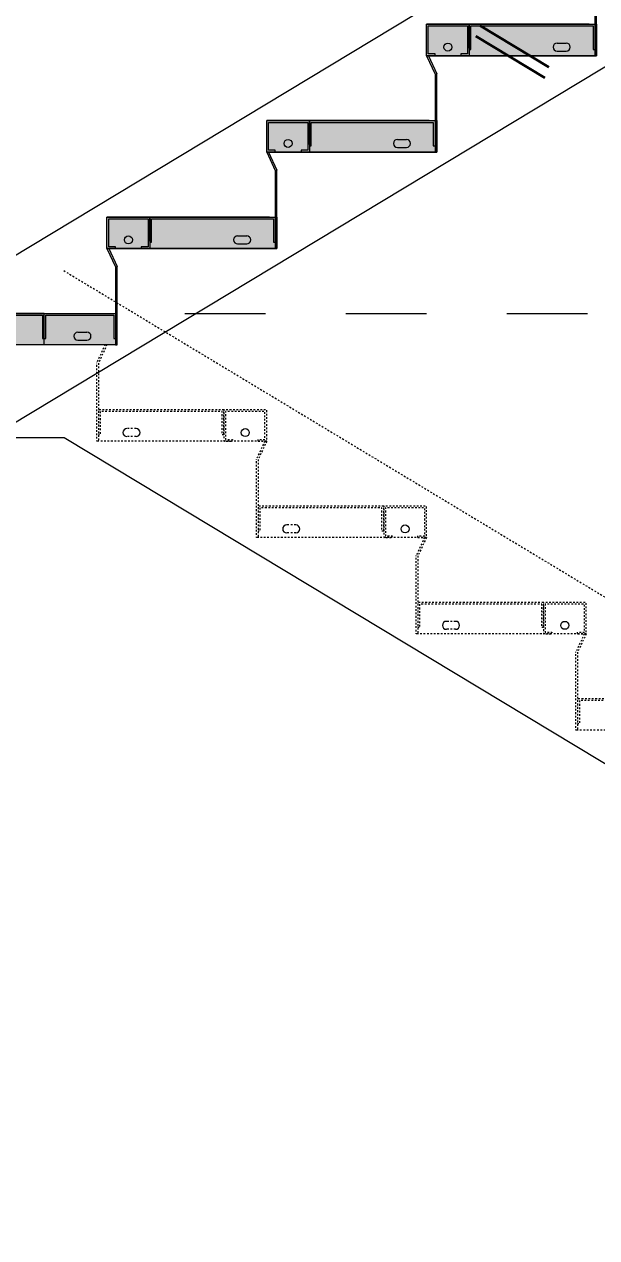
# Model space of a CAD drawing. Header units: millimetres. Extents: x -48147 to 1403542, y -455564 to 18123.
# Drawn here: x 1393720 to 1394724, y -447561 to -445436 of the extents above; entities that cross this region are included whole.
import ezdxf

# ---------------------------------------------------------------- set-up
doc = ezdxf.new("R2010")
doc.units = ezdxf.units.MM
doc.header["$MEASUREMENT"] = 0
for name, pattern in [('3MM-HIDDEN', [6, 3, -3]), ('Dashed', [2822.222233, 1411.111116, -1411.111116]), ('Wipeout_Contour', [1000, 0, -1000])]:
    doc.linetypes.add(name, pattern=pattern)
doc.layers.add('0_Pen_No__105', color=7, linetype='Continuous', lineweight=15, true_color=0xa6a6a6)
doc.layers.add('A-30-M_Stair_Pen_No__102', color=7, linetype='Continuous', lineweight=15, true_color=0xcccccc)
for name, color, linetype, lineweight in [('0_Pen_No__191', 7, 'Continuous', 5), ('0_Pen_No__85', 8, 'Continuous', 20), ('A-30-M_Stair_Pen_No__101', 252, 'Continuous', 15), ('A-30-M_Stair_Pen_No__121', 255, 'Continuous', 0), ('A-30-M_Stair_Pen_No__192', 7, 'Continuous', 13), ('A-30-M_Stair_Pen_No__2', 8, 'Continuous', 15), ('A-30-M_Stair_Pen_No__42', 8, 'Continuous', 35), ('New_A-30-M_Stair_Pen_No__1', 7, 'Continuous', 13), ('New_A-30-M_Stair_Pen_No__101', 252, 'Continuous', 15), ('New_A-30-M_Stair_Pen_No__141', 255, 'Continuous', 0), ('New_A-30-M_Stair_Pen_No__160', 5, 'Continuous', 200), ('New_A-30-M_Stair_Pen_No__192', 7, 'Continuous', 13)]:
    doc.layers.add(name, color=color, linetype=linetype, lineweight=lineweight)
for name, color, linetype in [('A-95-P_Drawing', 7, 'Continuous'), ('New_A-25-M_Wall_Int', 7, 'Continuous'), ('New_A-30-M_Stair', 7, 'Continuous')]:
    doc.layers.add(name, color=color, linetype=linetype)
doc.styles.add('GENERATED_STYLE_2', font='')
doc.styles.get('GENERATED_STYLE_2').set_extended_font_data('Swis721 BT')
doc.dimstyles.new('GENERATED_STYLE__8', dxfattribs={"dimtxt": 0.18, "dimasz": 182.4, "dimexe": 0.18, "dimexo": 0.0625, "dimgap": 0.09, "dimtad": 0, "dimtih": 1, "dimtoh": 1, "dimdec": 4, "dimzin": 0, "dimdsep": 46, "dimcen": 0.09, "dimadec": 0, "dimazin": 0, "dimtfac": 1, "dimtdec": 4, "dimtmove": 0, "dimatfit": 3, "dimldrblk": 'ARROWHEAD_5', "dimfxl": 1, "dimtolj": 1, "dimtzin": 0, "dimarcsym": 0})

# ---------------------------------------------------------------- blocks, each defined once
blk = doc.blocks.new('Section Elem_1_1', base_point=(1418663.2, -449992.5))
at = {"color": 254, "linetype": 'Wipeout_Contour', "lineweight": 0, "ltscale": 13198315.13851213}
blk.add_wipeout([(1394708, -445548.8), (1394703.1, -445551.8), (1396938.3, -446898.9), (1397129.3, -446898.9), (1397129.3, -446899), (1397129.3, -446923.8), (1398353.3, -446923.8), (1398353.3, -446893.8), (1396939.7, -446893.8)], dxfattribs=at).dxf.layer = 'New_A-30-M_Stair'
at = {"color": 254, "linetype": 'Wipeout_Contour', "lineweight": 0, "ltscale": 5861676.833884317}
blk.add_wipeout([(1394724.1, -445539.1), (1394721.5, -445540.7), (1396943.5, -446879.8), (1396944.3, -446877.2)], dxfattribs=at).dxf.layer = 'New_A-30-M_Stair'
at = {"color": 254, "linetype": 'Wipeout_Contour', "lineweight": 0, "ltscale": 5861672.212909102}
blk.add_wipeout([(1394717.7, -445542.9), (1396942.5, -446883.7), (1396943.5, -446879.8), (1394721.5, -445540.7)], dxfattribs=at).dxf.layer = 'New_A-30-M_Stair'
at = {"color": 254, "linetype": 'Wipeout_Contour', "lineweight": 0, "ltscale": 5861666.090757931}
blk.add_wipeout([(1394717.7, -445542.9), (1394713.1, -445545.7), (1396941.1, -446888.5), (1396942.5, -446883.7)], dxfattribs=at).dxf.layer = 'New_A-30-M_Stair'
at = {"color": 254, "linetype": 'Wipeout_Contour', "lineweight": 0, "ltscale": 5861659.011820314}
blk.add_wipeout([(1394713.1, -445545.7), (1394708, -445548.8), (1396939.7, -446893.8), (1396941.1, -446888.5)], dxfattribs=at).dxf.layer = 'New_A-30-M_Stair'
at = {"color": 254, "linetype": 'Wipeout_Contour', "lineweight": 0, "ltscale": 5858280.454595775}
blk.add_wipeout([(1394698.3, -446448.8), (1394978.3, -446617.5), (1394978.3, -446617.4), (1394698.3, -446448.7)], dxfattribs=at).dxf.layer = 'New_A-30-M_Stair'
at = {"color": 254, "linetype": 'Wipeout_Contour', "lineweight": 0, "ltscale": 5857007.9874506}
blk.add_wipeout([(1394418.3, -446280), (1394698.3, -446448.8), (1394698.3, -446448.7), (1394418.3, -446279.9)], dxfattribs=at).dxf.layer = 'New_A-30-M_Stair'
at = {"color": 254, "linetype": 'Wipeout_Contour', "lineweight": 0, "ltscale": 7321876.667633567}
blk.add_wipeout([(1394698.3, -446448.7), (1394978.3, -446617.4), (1394978.3, -445717.7), (1394703, -445551.8), (1394698.3, -445554.7)], dxfattribs=at).dxf.layer = 'New_A-30-M_Stair'
at = {"color": 254, "linetype": 'Wipeout_Contour', "lineweight": 0, "ltscale": 5855735.535820533}
blk.add_wipeout([(1394138.3, -446111.3), (1394418.3, -446280), (1394418.3, -446279.9), (1394138.3, -446111.2)], dxfattribs=at).dxf.layer = 'New_A-30-M_Stair'
at = {"color": 254, "linetype": 'Wipeout_Contour', "lineweight": 0, "ltscale": 5856566.077647878}
blk.add_wipeout([(1394418.3, -446279.9), (1394698.3, -446448.7), (1394698.3, -445554.7), (1394418.3, -445723.4)], dxfattribs=at).dxf.layer = 'New_A-30-M_Stair'
at = {"color": 254, "linetype": 'Wipeout_Contour', "lineweight": 0, "ltscale": 5855098.370934399}
blk.add_wipeout([(1394138.3, -446111.2), (1394138, -446111.2), (1394138.2, -446111.3), (1394138.3, -446111.3)], dxfattribs=at).dxf.layer = 'New_A-30-M_Stair'
at = {"color": 254, "linetype": 'Wipeout_Contour', "lineweight": 0, "ltscale": 5857194.896735281}
blk.add_wipeout([(1394703.1, -445551.8), (1394703, -445551.8), (1394978.3, -445717.7), (1394978.3, -445717.6)], dxfattribs=at).dxf.layer = 'New_A-30-M_Stair'
at = {"color": 254, "linetype": 'Wipeout_Contour', "lineweight": 0, "ltscale": 5855499.199025011}
blk.add_wipeout([(1394138.3, -446111.2), (1394418.3, -446279.9), (1394418.3, -445723.4), (1394138.3, -445892.2)], dxfattribs=at).dxf.layer = 'New_A-30-M_Stair'
at = {"color": 254, "linetype": 'Wipeout_Contour', "lineweight": 0, "ltscale": 5858458.630473817}
blk.add_wipeout([(1394978.3, -446909.5), (1394978.3, -446617.6), (1394698.3, -446448.8), (1394698.3, -446740.7)], dxfattribs=at).dxf.layer = 'New_A-30-M_Stair'
at = {"layer": 'New_A-30-M_Stair_Pen_No__1', "linetype": 'Continuous'}
blk.add_line((1394978.3, -445717.6), (1394703.1, -445551.8), dxfattribs=at)
at = {"color": 254, "linetype": 'Wipeout_Contour', "lineweight": 0, "ltscale": 7318597.199449377}
blk.add_wipeout([(1394063.3, -446066.1), (1394138, -446111.2), (1394138.3, -446111.2), (1394138.3, -445892.2), (1394063.3, -445937.4)], dxfattribs=at).dxf.layer = 'New_A-30-M_Stair'
at = {"color": 254, "linetype": 'Wipeout_Contour', "lineweight": 0, "ltscale": 4392278.158983172}
blk.add_wipeout([(1394418.3, -446280), (1394418.2, -446280), (1394418.3, -446280.1)], dxfattribs=at).dxf.layer = 'New_A-30-M_Stair'
at = {"color": 254, "linetype": 'Wipeout_Contour', "lineweight": 0, "ltscale": 5857186.134710709}
blk.add_wipeout([(1394698.3, -446740.7), (1394698.3, -446448.8), (1394418.3, -446280.1), (1394418.3, -446572)], dxfattribs=at).dxf.layer = 'New_A-30-M_Stair'
at = {"layer": 'New_A-30-M_Stair_Pen_No__1', "linetype": 'Continuous'}
for p, q in [((1394698.3, -446448.8), (1394698.2, -446448.8)), ((1394978.3, -446617.6), (1394698.3, -446448.8)), ((1394978.3, -446617.5), (1394698.3, -446448.8)), ((1394978.3, -446909.5), (1394698.3, -446740.7))]:
    blk.add_line(p, q, dxfattribs=at)
at = {"color": 254, "linetype": 'Wipeout_Contour', "lineweight": 0, "ltscale": 5855913.654449799}
blk.add_wipeout([(1394418.3, -446572), (1394418.3, -446280.1), (1394138.3, -446111.3), (1394138.3, -446403.2)], dxfattribs=at).dxf.layer = 'New_A-30-M_Stair'
at = {"layer": 'New_A-30-M_Stair_Pen_No__1', "linetype": 'Continuous'}
for p, q in [((1394418.3, -446280), (1394418.2, -446280)), ((1394698.3, -446448.8), (1394418.3, -446280)), ((1394698.3, -446448.8), (1394418.3, -446280.1)), ((1394698.3, -446740.7), (1394418.3, -446572))]:
    blk.add_line(p, q, dxfattribs=at)
at = {"color": 254, "linetype": 'Wipeout_Contour', "lineweight": 0, "ltscale": 7318245.514040025}
blk.add_wipeout([(1393858.3, -446234.5), (1394138.3, -446403.2), (1394138.3, -446111.3), (1393956.4, -446001.7), (1393858.3, -446060.9)], dxfattribs=at).dxf.layer = 'New_A-30-M_Stair'
at = {"layer": 'New_A-30-M_Stair_Pen_No__1', "linetype": 'Continuous'}
for p, q in [((1394063.3, -446066.1), (1394063.3, -445937.4)), ((1394138.3, -446111.3), (1393956.4, -446001.7)), ((1393858.3, -446234.5), (1393858.3, -446060.9)), ((1394138.3, -446111.3), (1394138.2, -446111.3)), ((1394418.3, -446280.1), (1394138.3, -446111.3)), ((1394418.3, -446280), (1394138.3, -446111.3)), ((1394138.3, -446403.2), (1393858.3, -446234.5)), ((1394418.3, -446572), (1394138.3, -446403.2))]:
    blk.add_line(p, q, dxfattribs=at)
blk = doc.blocks.new('Section Elem_2_1', base_point=(1418663.2, -449992.5))
at = {"color": 254, "linetype": 'Wipeout_Contour', "lineweight": 0, "ltscale": 5853505.905181093}
blk.add_wipeout([(1393858.3, -445773.8), (1393858.3, -445773.7), (1393783.3, -445818.9), (1393783.3, -445819)], dxfattribs=at).dxf.layer = 'New_A-30-M_Stair'
at = {"color": 254, "linetype": 'Wipeout_Contour', "lineweight": 0, "ltscale": 5854314.562205339}
blk.add_wipeout([(1393858.3, -446060.9), (1394138.3, -445892.2), (1394138.3, -445833.8), (1393858.3, -445833.8)], dxfattribs=at).dxf.layer = 'New_A-30-M_Stair'
at = {"layer": 'New_A-30-M_Stair_Pen_No__160', "linetype": 'Continuous', "lineweight": 0, "true_color": 0x00007f}
blk.add_hatch(color=176, dxfattribs=at).paths.add_polyline_path([(1393858.3, -445942.5), (1393858.3, -445833.8), (1393848.3, -445833.8), (1393848.3, -445942.5)])
at = {"layer": 'New_A-30-M_Stair_Pen_No__1', "linetype": 'Continuous'}
blk.add_line((1393858.3, -446060.9), (1393858.3, -445942.5), dxfattribs=at)
at = {"layer": 'New_A-30-M_Stair_Pen_No__141', "linetype": 'Continuous'}
for p in [(1393848.3, -445833.8), (1393858.3, -445942.5)]:
    blk.add_line(p, (1393848.3, -445942.5), dxfattribs=at)
at = {"color": 254, "linetype": 'Wipeout_Contour', "lineweight": 0, "ltscale": 5852958.185405683}
blk.add_wipeout([(1393858.3, -445773.7), (1393858.3, -444874), (1393783.3, -444919.2), (1393783.3, -445818.9)], dxfattribs=at).dxf.layer = 'New_A-30-M_Stair'
at = {"layer": 'New_A-30-M_Stair_Pen_No__1', "linetype": 'Continuous'}
blk.add_line((1393783.3, -445818.9), (1393783.3, -444919.2), dxfattribs=at)
at = {"color": 254, "linetype": 'Wipeout_Contour', "lineweight": 0, "ltscale": 5853501.481168355}
blk.add_wipeout([(1393858.3, -445769), (1394138.3, -445600.3), (1394138.3, -444705.2), (1393858.3, -444874)], dxfattribs=at).dxf.layer = 'New_A-30-M_Stair'
at = {"color": 254, "linetype": 'Wipeout_Contour', "lineweight": 0, "ltscale": 5854363.094679618}
blk.add_wipeout([(1394138.3, -445600.3), (1394418.3, -445431.5), (1394418.3, -444536.5), (1394138.3, -444705.2)], dxfattribs=at).dxf.layer = 'New_A-30-M_Stair'
at = {"color": 254, "linetype": 'Wipeout_Contour', "lineweight": 0, "ltscale": 8781358.494515844}
blk.add_wipeout([(1394138.3, -445600.3), (1393858.3, -445769), (1393858.3, -445773.8), (1394128.3, -445773.8), (1394128.3, -445665), (1394138.3, -445665)], dxfattribs=at).dxf.layer = 'New_A-30-M_Stair'
at = {"layer": 'New_A-30-M_Stair_Pen_No__1', "linetype": 'Continuous'}
for p, q in [((1393783.3, -445819), (1393858.3, -445773.8)), ((1393858.3, -445773.8), (1393858.3, -445769))]:
    blk.add_line(p, q, dxfattribs=at)
at = {"layer": 'New_A-30-M_Stair_Pen_No__141', "linetype": 'Continuous', "flags": 128}
blk.add_lwpolyline([(1393858.3, -445773.8), (1393858.3, -445833.8), (1393858.3, -445942.5)], dxfattribs=at)
at = {"color": 254, "linetype": 'Wipeout_Contour', "lineweight": 0, "ltscale": 8782650.47584478}
blk.add_wipeout([(1394418.3, -445431.5), (1394138.3, -445600.3), (1394138.3, -445605), (1394408.3, -445605), (1394408.3, -445496.3), (1394418.3, -445496.3)], dxfattribs=at).dxf.layer = 'New_A-30-M_Stair'
at = {"color": 254, "linetype": 'Wipeout_Contour', "lineweight": 0, "ltscale": 5855175.748079767}
blk.add_wipeout([(1394138.3, -445892.2), (1394418.3, -445723.4), (1394418.3, -445665), (1394138.3, -445665)], dxfattribs=at).dxf.layer = 'New_A-30-M_Stair'
at = {"layer": 'New_A-30-M_Stair_Pen_No__160', "linetype": 'Continuous', "lineweight": 0, "true_color": 0x00007f}
for points in [[(1394138.3, -445773.8), (1394138.3, -445665), (1394128.3, -445665), (1394128.3, -445773.8)], [(1394138.3, -445833.8), (1394138.3, -445773.8), (1393858.3, -445773.8), (1393858.3, -445833.8)]]:
    blk.add_hatch(color=176, dxfattribs=at).paths.add_polyline_path(points)
at = {"layer": 'New_A-30-M_Stair_Pen_No__1', "linetype": 'Continuous'}
for p, q in [((1393858.3, -445769), (1394138.3, -445600.3)), ((1393858.3, -446060.9), (1394138.3, -445892.2))]:
    blk.add_line(p, q, dxfattribs=at)
at = {"layer": 'New_A-30-M_Stair_Pen_No__141', "linetype": 'Continuous'}
for p, q in [((1394128.3, -445665), (1394128.3, -445773.8)), ((1394128.3, -445773.8), (1393858.3, -445773.8))]:
    blk.add_line(p, q, dxfattribs=at)
at = {"layer": 'New_A-30-M_Stair_Pen_No__141', "linetype": 'Continuous', "flags": 128}
for points in [[(1394138.3, -445605), (1394138.3, -445665), (1394138.3, -445773.8), (1394138.3, -445833.8)], [(1394138.3, -445833.8), (1393858.3, -445833.8), (1393848.3, -445833.8)]]:
    blk.add_lwpolyline(points, dxfattribs=at)
at = {"color": 254, "linetype": 'Wipeout_Contour', "lineweight": 0, "ltscale": 5856037.099319253}
blk.add_wipeout([(1394418.3, -445723.4), (1394698.3, -445554.7), (1394698.3, -445496.3), (1394418.3, -445496.3)], dxfattribs=at).dxf.layer = 'New_A-30-M_Stair'
at = {"layer": 'New_A-30-M_Stair_Pen_No__160', "linetype": 'Continuous', "lineweight": 0, "true_color": 0x00007f}
for points in [[(1394418.3, -445605), (1394418.3, -445496.3), (1394408.3, -445496.3), (1394408.3, -445605)], [(1394418.3, -445665), (1394418.3, -445605), (1394138.3, -445605), (1394138.3, -445665)]]:
    blk.add_hatch(color=176, dxfattribs=at).paths.add_polyline_path(points)
at = {"layer": 'New_A-30-M_Stair_Pen_No__1', "linetype": 'Continuous'}
for p, q in [((1394138.3, -445600.3), (1394418.3, -445431.5)), ((1394138.3, -445892.2), (1394418.3, -445723.4))]:
    blk.add_line(p, q, dxfattribs=at)
at = {"layer": 'New_A-30-M_Stair_Pen_No__141', "linetype": 'Continuous'}
for p, q in [((1394408.3, -445496.3), (1394408.3, -445605)), ((1394408.3, -445605), (1394138.3, -445605))]:
    blk.add_line(p, q, dxfattribs=at)
at = {"layer": 'New_A-30-M_Stair_Pen_No__141', "linetype": 'Continuous', "flags": 128}
for points in [[(1394418.3, -445436.3), (1394418.3, -445496.3), (1394418.3, -445605), (1394418.3, -445665)], [(1394418.3, -445665), (1394138.3, -445665), (1394128.3, -445665)]]:
    blk.add_lwpolyline(points, dxfattribs=at)
at = {"color": 254, "linetype": 'Wipeout_Contour', "lineweight": 0, "ltscale": 5856898.615850838}
blk.add_wipeout([(1394698.3, -445554.7), (1394978.3, -445385.9), (1394978.3, -445327.5), (1394698.3, -445327.5)], dxfattribs=at).dxf.layer = 'New_A-30-M_Stair'
at = {"layer": 'New_A-30-M_Stair_Pen_No__160', "linetype": 'Continuous', "lineweight": 0, "true_color": 0x00007f}
blk.add_hatch(color=176, dxfattribs=at).paths.add_polyline_path([(1394698.3, -445496.3), (1394698.3, -445436.3), (1394418.3, -445436.3), (1394418.3, -445496.3)])
at = {"layer": 'New_A-30-M_Stair_Pen_No__1', "linetype": 'Continuous'}
for p, q in [((1394698.3, -445554.7), (1394978.3, -445385.9)), ((1394418.3, -445723.4), (1394698.3, -445554.7))]:
    blk.add_line(p, q, dxfattribs=at)
at = {"layer": 'New_A-30-M_Stair_Pen_No__141', "linetype": 'Continuous', "flags": 128}
for points in [[(1394698.3, -445267.5), (1394698.3, -445327.5), (1394698.3, -445436.3), (1394698.3, -445496.3)], [(1394698.3, -445496.3), (1394418.3, -445496.3), (1394408.3, -445496.3)]]:
    blk.add_lwpolyline(points, dxfattribs=at)
blk = doc.blocks.new('Section Elem_216_1', base_point=(1418663.2, -449992.5))
at = {"color": 254, "linetype": 'Wipeout_Contour', "lineweight": 0, "ltscale": 175547925.7955505}
blk.add_wipeout([(1398445.1, -434842.5), (1393413.1, -434842.5), (1393413.1, -437842.5), (1393658.3, -437842.5), (1393658.3, -438142.5), (1393658.1, -438142.5), (1393658.1, -438292.5), (1393658.4, -438292.5), (1393658.4, -438301.1), (1393596, -438301.1), (1393590.6, -438303.4), (1393588.4, -438308.7), (1393588.4, -438527.8), (1393590.6, -438533.2), (1393596, -438535.4), (1393643.3, -438535.4), (1393643.3, -438342.5), (1393658.3, -438342.5), (1393658.3, -438535.4), (1393658.4, -438535.4), (1393658.4, -438544), (1393658.3, -438544), (1393658.3, -438917.5), (1393413.1, -438917.5), (1393413.1, -441892.5), (1393658.3, -441892.5), (1393658.3, -442192.5), (1393658.2, -442192.5), (1393658.2, -442342.5), (1393658.4, -442342.5), (1393658.4, -442351.1), (1393658.3, -442351.1), (1393658.3, -442585.4), (1393658.4, -442585.4), (1393658.4, -442594), (1393658.3, -442594), (1393658.3, -442942.5), (1393413.1, -442942.5), (1393413.1, -445942.5), (1393658.3, -445942.5), (1393658.3, -446242.5), (1393658.4, -446242.5), (1393658.4, -446392.5), (1393658.4, -446401.1), (1393596, -446401.1), (1393590.6, -446403.4), (1393588.4, -446408.7), (1393588.4, -446627.8), (1393590.6, -446633.2), (1393596, -446635.4), (1393658.4, -446635.4), (1393658.4, -446644), (1393512.3, -446644), (1393512.3, -446635.4), (1393574.7, -446635.4), (1393580.1, -446633.2), (1393582.3, -446627.8), (1393582.3, -446408.7), (1393580.1, -446403.4), (1393574.7, -446401.1), (1393512.3, -446401.1), (1393512.3, -446392.5), (1393428.7, -446392.5), (1393428.7, -447367.5), (1393658.3, -447367.5), (1393658.3, -447392.5), (1393428.7, -447392.5), (1393428.7, -449992.5), (1393578.3, -449992.5), (1393578.3, -449823.8), (1393503.3, -449869), (1393503.3, -449868.9), (1393503.3, -448969.2), (1393503.3, -448969.1), (1395949.5, -447494.8), (1395858.4, -447439.9), (1393858.3, -446234.5), (1393858.3, -445942.6), (1393858.3, -445942.5), (1393848.3, -445942.5), (1393848.3, -445833.8), (1393858.3, -445833.8), (1393858.3, -445773.8), (1393783.3, -445819), (1393783.3, -445818.9), (1393783.3, -444919.2), (1393783.3, -444919.1), (1396093.5, -443526.8), (1393858.3, -442179.7), (1393858.3, -441892.5), (1393848.3, -441892.5), (1393848.3, -441783.8), (1393858.3, -441783.8), (1393858.3, -441723.8), (1393783.3, -441769), (1393783.3, -441768.9), (1393783.3, -440869.2), (1393783.3, -440869.1), (1396093.5, -439476.8), (1395858.4, -439335.1), (1393858.3, -438129.7), (1393858.3, -437837.8), (1394063.3, -437961.3), (1394063.3, -437111.5), (1394063.3, -437111.4), (1394138.3, -437111.4), (1397218.3, -438967.6), (1398445.1, -438967.6), (1398445.1, -438544), (1398373.3, -438544), (1398373.3, -438535.4), (1398435.7, -438535.4), (1398441, -438533.2), (1398443.3, -438527.8), (1398443.3, -438308.7), (1398441, -438303.4), (1398435.7, -438301.1), (1398373.3, -438301.1), (1398373.3, -438292.5), (1398445.1, -438292.5)], dxfattribs=at).dxf.layer = 'New_A-25-M_Wall_Int'
at = {"color": 254, "linetype": 'Wipeout_Contour', "lineweight": 0, "ltscale": 4390907.867838567}
blk.add_wipeout([(1394063.3, -445937.4), (1393956.4, -446001.7), (1394063.3, -446066.1)], dxfattribs=at).dxf.layer = 'New_A-25-M_Wall_Int'
at = {"color": 254, "linetype": 'Wipeout_Contour', "lineweight": 0, "ltscale": 5857007.972013283}
blk.add_wipeout([(1394418.3, -446280), (1394418.3, -446280.1), (1394698.2, -446448.8), (1394698.3, -446448.8)], dxfattribs=at).dxf.layer = 'New_A-25-M_Wall_Int'
at = {"color": 254, "linetype": 'Wipeout_Contour', "lineweight": 0, "ltscale": 5858280.439244477}
blk.add_wipeout([(1394698.3, -446448.8), (1394698.3, -446448.8), (1394978.2, -446617.5), (1394978.3, -446617.5)], dxfattribs=at).dxf.layer = 'New_A-25-M_Wall_Int'
blk = doc.blocks.new('ARROWHEAD_5')
at = {"color": 0, "linetype": 'Continuous', "lineweight": 0}
blk.add_line((0, 0), (-1, 0), dxfattribs=at)
blk.add_solid([(-1, 0.2679), (0, 0), (-1, -0.2679), (-1, 0.2679)], dxfattribs=at)
blk = doc.blocks.new('S-22 Building Section_STORY_MARKER', base_point=(1418663.2, -449992.5))
at = {"layer": '0_Pen_No__105', "linetype": 'Dashed', "ltscale": 0.1}
blk.add_line((1369166.1, -445942.5), (1399880.2, -445942.5), dxfattribs=at)

msp = doc.modelspace()

# ---------------------------------------------------------------- block references
at = {"layer": 'New_A-30-M_Stair'}
msp.add_blockref('Section Elem_1_1', (1418663.2, -449992.5), dxfattribs=at)

# ---------------------------------------------------------------- next in the draw order: block references
msp.add_blockref('Section Elem_2_1', (1418663.2, -449992.5), dxfattribs=at)

# ---------------------------------------------------------------- next in the draw order: hatches: boundary and pattern name
at = {"layer": 'A-30-M_Stair_Pen_No__121', "linetype": 'Continuous'}
msp.add_hatch(color=256, dxfattribs=at).paths.add_polyline_path([(1393660.1, -435111.8), (1398444.1, -435111.8), (1398444.1, -449987.7), (1393131.3, -449987.7), (1393131.3, -446897.1), (1393660.1, -446897.1)])

# ---------------------------------------------------------------- next in the draw order: block references
at = {"layer": 'New_A-25-M_Wall_Int'}
msp.add_blockref('Section Elem_216_1', (1418663.2, -449992.5), dxfattribs=at)

# ---------------------------------------------------------------- next in the draw order: texts
at = {"layer": '0_Pen_No__191', "linetype": 'Continuous', "insert": (1393972.2, -447175.5), "char_height": 125, "width": 1869.545, "attachment_point": 6, "line_spacing_factor": 0.621198, "style": 'GENERATED_STYLE_2'}
msp.add_mtext('\\A1;{\\fSwis721 BT|b0|i0|c0|p34;Escape stair. 280mm treads and 168.7mm risers. \\fSwis721 BT|b1|i0|c0|p34;NB\\fSwis721 BT|b0|i0|c0|p34;.13No treads on first flight}', dxfattribs=at)

# ---------------------------------------------------------------- next in the draw order: leaders
at = {"layer": '0_Pen_No__85', "linetype": 'Continuous', "annotation_type": 0, "has_hookline": 1, "hookline_direction": 1, "text_width": 1845.2}
msp.add_leader([(1395287.5, -447849.9), (1394704.4, -447175.5), (1393972.3, -447175.5)], dimstyle='GENERATED_STYLE__8', dxfattribs=at)

# ---------------------------------------------------------------- next in the draw order: wipeouts: each hides what was drawn before it
at = {"color": 254, "linetype": 'Wipeout_Contour', "lineweight": 0, "ltscale": 5854473.517168632}
msp.add_wipeout([(1391307.3, -431582.2), (1399341.8, -431582.2), (1399341.8, -451938.9), (1391307.3, -451938.9)], dxfattribs=at).dxf.layer = 'A-95-P_Drawing'

# ---------------------------------------------------------------- next in the draw order: hatches: boundary and pattern name
at = {"layer": 'A-30-M_Stair_Pen_No__102', "linetype": 'Continuous'}
for points in [[(1394425.1, -445436.3), (1394723.1, -445436.3), (1394723.1, -445491.3), (1394425.1, -445491.3)], [(1394145.1, -445605), (1394443.1, -445605), (1394443.1, -445660), (1394145.1, -445660)], [(1393865.1, -445773.8), (1394163.1, -445773.8), (1394163.1, -445828.8), (1393865.1, -445828.8)], [(1393657.1, -445942.5), (1393880.1, -445942.5), (1393880.1, -445997.5), (1393657.1, -445997.5)]]:
    msp.add_hatch(color=256, dxfattribs=at).paths.add_polyline_path(points)

# ---------------------------------------------------------------- next in the draw order: linework, layer by layer
at = {"layer": 'A-30-M_Stair_Pen_No__101', "linetype": 'Continuous', "flags": 128}
msp.add_lwpolyline([(1393657.1, -446161.8), (1397144.4, -444060.1), (1397144.4, -443839.7), (1397025.9, -443839.7), (1393657.1, -445869.9)], close=True, dxfattribs=at)
for points in [[(1394859.4, -445437.3), (1394859.4, -446804.4), (1393790.3, -446160.2), (1393657.1, -446160.2), (1393657.1, -444957.3), (1393726.6, -444957.3), (1394859.4, -444274.6), (1394859.4, -445145.4)], [(1393790.3, -446160.2), (1393657.1, -446160.2), (1393657.1, -445945.5)]]:
    msp.add_lwpolyline(points, dxfattribs=at)
at = {"layer": 'A-30-M_Stair_Pen_No__101', "linetype": '3MM-HIDDEN', "flags": 128}
msp.add_lwpolyline([(1393789.4, -445867.7), (1394859.4, -446512.5)], dxfattribs=at)
at = {"layer": 'A-30-M_Stair_Pen_No__192', "linetype": 'Continuous', "flags": 128}
msp.add_lwpolyline([(1393660.1, -445997.5), (1393660.1, -445945.5), (1393752.1, -445945.5), (1393752.1, -445986.5), (1393755.1, -445986.5), (1393755.1, -445942.5), (1393657.1, -445942.5), (1393657.1, -445997.5)], dxfattribs=at)
at = {"layer": 'A-30-M_Stair_Pen_No__2', "linetype": 'Continuous', "flags": 128}
for points in [[(1394425.1, -445436.3), (1394723.1, -445436.3), (1394723.1, -445491.3), (1394425.1, -445491.3)], [(1394145.1, -445605), (1394443.1, -445605), (1394443.1, -445660), (1394145.1, -445660)], [(1393865.1, -445773.8), (1394163.1, -445773.8), (1394163.1, -445828.8), (1393865.1, -445828.8)], [(1393657.1, -445942.5), (1393880.1, -445942.5), (1393880.1, -445997.5), (1393657.1, -445997.5)]]:
    msp.add_lwpolyline(points, close=True, dxfattribs=at)
at = {"layer": 'A-30-M_Stair_Pen_No__42', "linetype": 'Dashed', "ltscale": 0.1, "flags": 128}
for points in [[(1396815.2, -446822.3), (1393722.3, -444958.3), (1393565.3, -444958.3)], [(1396808, -446841.3), (1393788.5, -445021.5)]]:
    msp.add_lwpolyline(points, dxfattribs=at)
at = {"layer": 'New_A-30-M_Stair_Pen_No__101', "linetype": '3MM-HIDDEN', "flags": 128}
for points in [[(1393861.8, -445997.5), (1393847.1, -446029)], [(1393865.1, -445997.5), (1393850.1, -446029.7)], [(1393850.1, -446029.7), (1393850.1, -446166.3), (1393847.1, -446166.3), (1393847.1, -446029)], [(1394070.1, -446153.3), (1394070.1, -446111.3), (1393850.1, -446111.3), (1393850.1, -446155.3)], [(1394070.1, -446155.3), (1394067.1, -446155.3), (1394067.1, -446114.3), (1393853.1, -446114.3), (1393853.1, -446155.3), (1393850.1, -446155.3)], [(1394130.1, -446166.3), (1394145.1, -446166.3), (1394145.1, -446111.3), (1394070.1, -446111.3), (1394070.1, -446166.3), (1394084.9, -446166.3)], [(1394130.1, -446166.3), (1394130.1, -446163.3), (1394142.1, -446163.3), (1394142.1, -446114.3), (1394073.1, -446114.3), (1394073.1, -446163.3), (1394084.9, -446163.3), (1394084.9, -446166.3)], [(1393916.1, -446144.3), (1393900.1, -446144.3)], [(1393916.1, -446158.3), (1393900.1, -446158.3)], [(1394145.1, -446166.3), (1393847.1, -446166.3)], [(1394141.8, -446166.3), (1394127.1, -446197.8)], [(1394145.1, -446166.3), (1394130.1, -446198.4)], [(1394130.1, -446198.4), (1394130.1, -446335), (1394127.1, -446335), (1394127.1, -446197.8)], [(1394350.1, -446322), (1394350.1, -446280), (1394130.1, -446280), (1394130.1, -446324)], [(1394350.1, -446324), (1394347.1, -446324), (1394347.1, -446283), (1394133.1, -446283), (1394133.1, -446324), (1394130.1, -446324)], [(1394410.1, -446335), (1394425.1, -446335), (1394425.1, -446280), (1394350.1, -446280), (1394350.1, -446335), (1394364.9, -446335)], [(1394410.1, -446335), (1394410.1, -446332), (1394422.1, -446332), (1394422.1, -446283), (1394353.1, -446283), (1394353.1, -446332), (1394364.9, -446332), (1394364.9, -446335)], [(1394196.1, -446313), (1394180.1, -446313)], [(1394196.1, -446327), (1394180.1, -446327)], [(1394425.1, -446335), (1394127.1, -446335)], [(1394421.8, -446335), (1394407.1, -446366.5)], [(1394425.1, -446335), (1394410.1, -446367.2)], [(1394410.1, -446367.2), (1394410.1, -446503.8), (1394407.1, -446503.8), (1394407.1, -446366.5)], [(1394630.1, -446490.8), (1394630.1, -446448.8), (1394410.1, -446448.8), (1394410.1, -446492.8)], [(1394630.1, -446492.8), (1394627.1, -446492.8), (1394627.1, -446451.8), (1394413.1, -446451.8), (1394413.1, -446492.8), (1394410.1, -446492.8)], [(1394690.1, -446503.8), (1394705.1, -446503.8), (1394705.1, -446448.8), (1394630.1, -446448.8), (1394630.1, -446503.8), (1394644.9, -446503.8)], [(1394690.1, -446503.8), (1394690.1, -446500.8), (1394702.1, -446500.8), (1394702.1, -446451.8), (1394633.1, -446451.8), (1394633.1, -446500.8), (1394644.9, -446500.8), (1394644.9, -446503.8)], [(1394476.1, -446481.8), (1394460.1, -446481.8)], [(1394476.1, -446495.8), (1394460.1, -446495.8)], [(1394705.1, -446503.8), (1394407.1, -446503.8)], [(1394701.8, -446503.8), (1394687.1, -446535.3)], [(1394705.1, -446503.8), (1394690.1, -446535.9)], [(1394690.1, -446535.9), (1394690.1, -446672.5), (1394687.1, -446672.5), (1394687.1, -446535.3)], [(1394910.1, -446659.5), (1394910.1, -446617.5), (1394690.1, -446617.5), (1394690.1, -446661.5)], [(1394910.1, -446661.5), (1394907.1, -446661.5), (1394907.1, -446620.5), (1394693.1, -446620.5), (1394693.1, -446661.5), (1394690.1, -446661.5)], [(1394985.1, -446672.5), (1394687.1, -446672.5)]]:
    msp.add_lwpolyline(points, dxfattribs=at)
at = {"layer": 'New_A-30-M_Stair_Pen_No__101', "linetype": 'Continuous'}
for centre in [(1394107.6, -446151.3), (1394387.6, -446320), (1394667.6, -446488.8)]:
    msp.add_circle(centre, 7, dxfattribs=at)
for centre, start, end in [((1393900.1, -446151.3), 90, 270), ((1393916.1, -446151.3), 270, 90), ((1394180.1, -446320), 90, 270), ((1394196.1, -446320), 270, 90), ((1394460.1, -446488.8), 90, 270), ((1394476.1, -446488.8), 270, 90)]:
    msp.add_arc(centre, 7, start, end, dxfattribs=at)
at = {"layer": 'New_A-30-M_Stair_Pen_No__192', "linetype": 'Continuous'}
for p, q in [((1394710.1, -445436.3), (1394425.1, -445436.3)), ((1394430.1, -445605), (1394145.1, -445605)), ((1394150.1, -445773.8), (1393865.1, -445773.8))]:
    msp.add_line(p, q, dxfattribs=at)
at = {"layer": 'New_A-30-M_Stair_Pen_No__192', "linetype": 'Continuous', "flags": 128}
for points in [[(1394720.1, -445354.7), (1394720.1, -445491.3), (1394723.1, -445491.3), (1394723.1, -445354)], [(1394440.1, -445491.3), (1394425.1, -445491.3), (1394425.1, -445436.3), (1394500.1, -445436.3), (1394500.1, -445491.3), (1394485.3, -445491.3)], [(1394500.1, -445478.3), (1394500.1, -445436.3), (1394720.1, -445436.3), (1394720.1, -445480.3)], [(1394440.1, -445491.3), (1394440.1, -445488.3), (1394428.1, -445488.3), (1394428.1, -445439.3), (1394497.1, -445439.3), (1394497.1, -445488.3), (1394485.3, -445488.3), (1394485.3, -445491.3)], [(1394500.1, -445480.3), (1394503.1, -445480.3), (1394503.1, -445439.3), (1394717.1, -445439.3), (1394717.1, -445480.3), (1394720.1, -445480.3)], [(1394654.1, -445469.3), (1394670.1, -445469.3)], [(1394425.1, -445491.3), (1394723.1, -445491.3)], [(1394425.1, -445491.3), (1394440.1, -445523.4)], [(1394428.4, -445491.3), (1394443.1, -445522.8)], [(1394654.1, -445483.3), (1394670.1, -445483.3)], [(1394440.1, -445523.4), (1394440.1, -445660), (1394443.1, -445660), (1394443.1, -445522.8)], [(1394160.1, -445660), (1394145.1, -445660), (1394145.1, -445605), (1394220.1, -445605), (1394220.1, -445660), (1394205.3, -445660)], [(1394160.1, -445660), (1394160.1, -445657), (1394148.1, -445657), (1394148.1, -445608), (1394217.1, -445608), (1394217.1, -445657), (1394205.3, -445657), (1394205.3, -445660)], [(1394220.1, -445647), (1394220.1, -445605), (1394440.1, -445605), (1394440.1, -445649)], [(1394220.1, -445649), (1394223.1, -445649), (1394223.1, -445608), (1394437.1, -445608), (1394437.1, -445649), (1394440.1, -445649)], [(1394374.1, -445638), (1394390.1, -445638)], [(1394145.1, -445660), (1394443.1, -445660)], [(1394145.1, -445660), (1394160.1, -445692.2)], [(1394148.4, -445660), (1394163.1, -445691.5)], [(1394374.1, -445652), (1394390.1, -445652)], [(1394160.1, -445692.2), (1394160.1, -445828.8), (1394163.1, -445828.8), (1394163.1, -445691.5)], [(1393880.1, -445828.8), (1393865.1, -445828.8), (1393865.1, -445773.8), (1393940.1, -445773.8), (1393940.1, -445828.8), (1393925.3, -445828.8)], [(1393880.1, -445828.8), (1393880.1, -445825.8), (1393868.1, -445825.8), (1393868.1, -445776.8), (1393937.1, -445776.8), (1393937.1, -445825.8), (1393925.3, -445825.8), (1393925.3, -445828.8)], [(1393940.1, -445815.8), (1393940.1, -445773.8), (1394160.1, -445773.8), (1394160.1, -445817.8)], [(1393940.1, -445817.8), (1393943.1, -445817.8), (1393943.1, -445776.8), (1394157.1, -445776.8), (1394157.1, -445817.8), (1394160.1, -445817.8)], [(1394094.1, -445806.8), (1394110.1, -445806.8)], [(1394094.1, -445820.8), (1394110.1, -445820.8)], [(1393865.1, -445828.8), (1394163.1, -445828.8)], [(1393865.1, -445828.8), (1393880.1, -445860.9)], [(1393868.4, -445828.8), (1393883.1, -445860.3)], [(1393880.1, -445860.9), (1393880.1, -445997.5), (1393883.1, -445997.5), (1393883.1, -445860.3)], [(1393755.1, -445997.5), (1393755.1, -445942.5), (1393880.1, -445942.5), (1393880.1, -445986.5)], [(1393755.1, -445986.5), (1393758.1, -445986.5), (1393758.1, -445945.5), (1393877.1, -445945.5), (1393877.1, -445986.5), (1393880.1, -445986.5)], [(1393814.1, -445975.5), (1393830.1, -445975.5)], [(1393814.1, -445989.5), (1393830.1, -445989.5)]]:
    msp.add_lwpolyline(points, dxfattribs=at)
at = {"layer": 'New_A-30-M_Stair_Pen_No__192', "linetype": 'Continuous'}
for centre in [(1394462.6, -445476.3), (1394182.6, -445645), (1393902.6, -445813.8)]:
    msp.add_circle(centre, 7, dxfattribs=at)
for centre, start, end in [((1394654.1, -445476.3), 90, 270), ((1394670.1, -445476.3), 270, 90), ((1394374.1, -445645), 90, 270), ((1394390.1, -445645), 270, 90), ((1394094.1, -445813.8), 90, 270), ((1394110.1, -445813.8), 270, 90), ((1393814.1, -445982.5), 90, 270), ((1393830.1, -445982.5), 270, 90)]:
    msp.add_arc(centre, 7, start, end, dxfattribs=at)

# ---------------------------------------------------------------- next in the draw order: block references
at = {"linetype": 'Continuous', "lineweight": 0}
msp.add_blockref('S-22 Building Section_STORY_MARKER', (1418663.2, -449992.5), dxfattribs=at)

doc.saveas('drawing.dxf')
